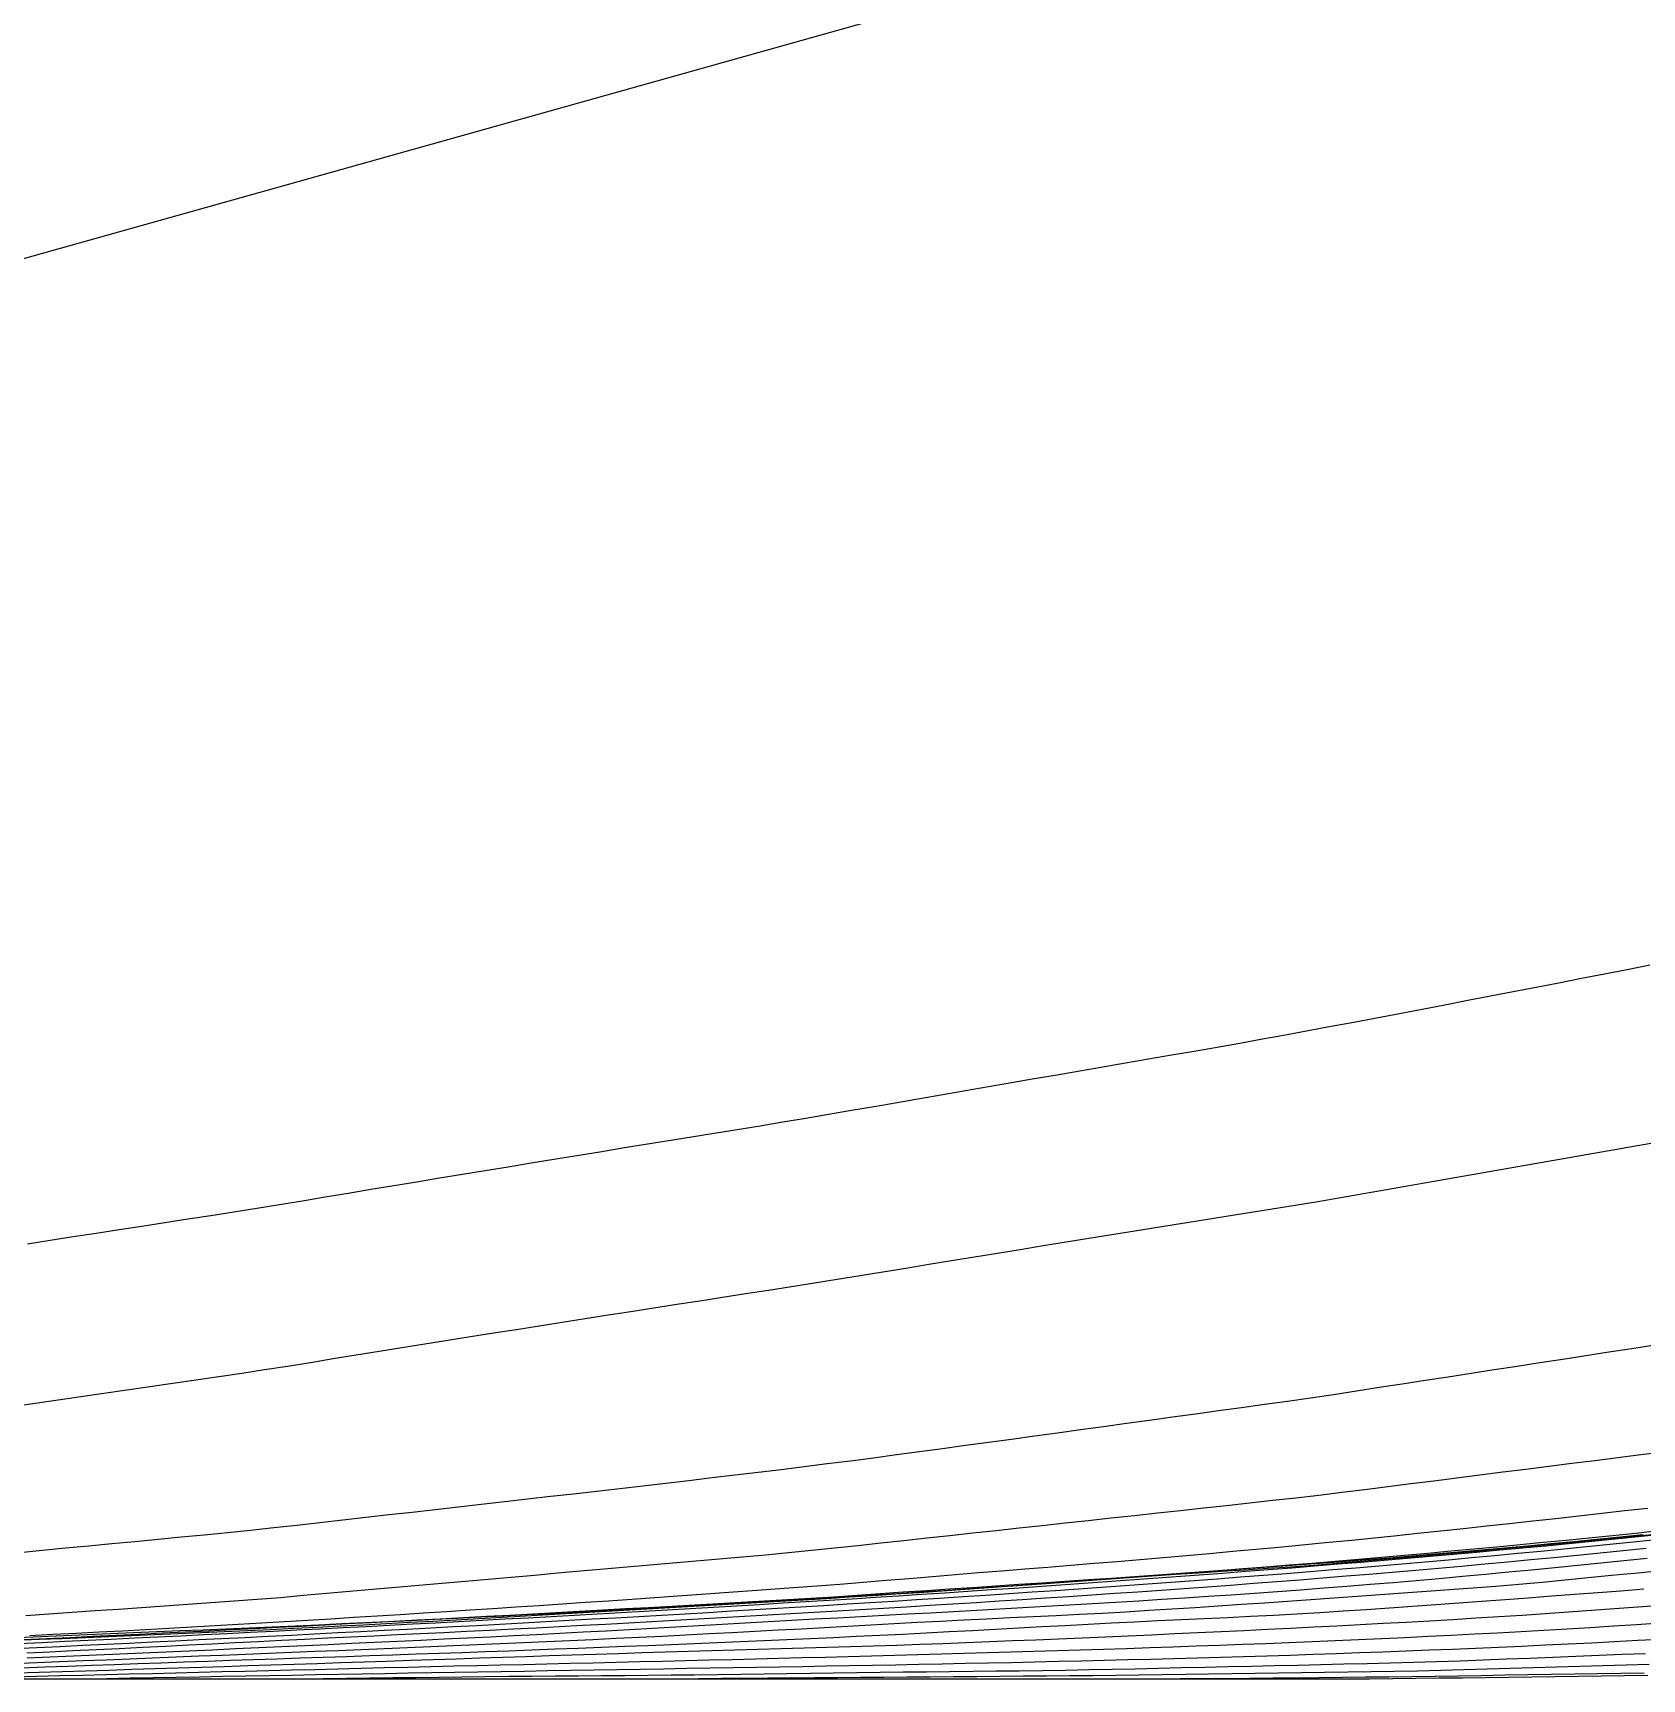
# Model space of a CAD drawing. Extents: x -4 to 218, y -16 to 16.
# Drawn here: x 176.49 to 183.43, y -15.92 to -8.82 of the extents above; entities that cross this region are included whole.
import ezdxf

# ---------------------------------------------------------------- set-up
doc = ezdxf.new("R2010")
doc.units = 0
doc.header["$MEASUREMENT"] = 0
doc.layers.add('Waterlines', color=7, linetype='Continuous')

msp = doc.modelspace()

# ---------------------------------------------------------------- linework, layer by layer
at = {"layer": 'Waterlines', "color": 135}
for points in [[(161.77084, -13.91014), (205.22366, -1.72699)], [(183.46123, -12.84297), (183.36313, -12.86224), (183.26498, -12.88144), (183.16684, -12.9006), (183.06868, -12.9197), (182.9705, -12.93875), (182.8723, -12.95775), (182.77415, -12.9767), (182.67596, -12.9956), (182.57771, -13.01446), (182.47954, -13.03324), (182.38129, -13.05198), (182.28304, -13.07064), (182.18472, -13.08922), (182.08638, -13.10769), (181.98807, -13.126), (181.88974, -13.14413), (181.79131, -13.16205), (181.69324, -13.17963), (181.59483, -13.19699), (181.4962, -13.21416), (181.39764, -13.23115), (181.299, -13.24809), (181.20045, -13.26504), (181.10196, -13.28204), (181.00331, -13.29911), (180.90474, -13.3162), (180.80627, -13.33329), (180.70769, -13.35041), (180.60912, -13.36753), (180.51057, -13.38463), (180.41211, -13.40172), (180.31358, -13.41879), (180.21504, -13.43584), (180.11659, -13.45283), (180.01797, -13.46978), (179.91942, -13.48664), (179.82094, -13.50333), (179.72246, -13.51979), (179.62384, -13.53601), (179.52513, -13.55201), (179.42638, -13.56792), (179.32753, -13.58387), (179.22868, -13.59989), (179.12993, -13.61595), (179.03117, -13.63204), (178.93245, -13.64815), (178.83371, -13.6643), (178.73509, -13.68044), (178.63637, -13.69662), (178.53766, -13.71281), (178.43903, -13.72901), (178.34027, -13.74525), (178.24162, -13.76149), (178.14297, -13.77775), (178.04445, -13.79402), (177.94576, -13.81034), (177.84712, -13.8267), (177.74867, -13.84308), (177.65015, -13.8596), (177.55154, -13.87613), (177.45299, -13.89216), (177.35396, -13.90771), (177.2549, -13.92303), (177.15602, -13.93824), (177.05717, -13.95341), (176.95834, -13.96858), (176.85942, -13.98379), (176.76065, -13.99902), (176.66171, -14.01433), (176.56294, -14.02968), (176.46417, -14.0451)], [(183.50716, -13.60408), (183.40868, -13.62143), (183.31017, -13.63875), (183.21172, -13.65605), (183.1132, -13.67334), (183.01466, -13.69062), (182.91615, -13.70789), (182.81763, -13.72516), (182.71915, -13.74241), (182.62057, -13.75967), (182.52211, -13.77692), (182.4236, -13.79417), (182.3251, -13.81142), (182.22673, -13.82866), (182.12857, -13.84591), (182.03, -13.86281), (181.9312, -13.87869), (181.83217, -13.89457), (181.73334, -13.91041), (181.63461, -13.92624), (181.53581, -13.94208), (181.4371, -13.95791), (181.33832, -13.97376), (181.23958, -13.98962), (181.14087, -14.00548), (181.04213, -14.02137), (180.94337, -14.03727), (180.84465, -14.05319), (180.74594, -14.06913), (180.64719, -14.08512), (180.54845, -14.10115), (180.44987, -14.11722), (180.35129, -14.13336), (180.25264, -14.14958), (180.15401, -14.16584), (180.05539, -14.18207), (179.95663, -14.19817), (179.85796, -14.214), (179.75911, -14.22955), (179.66037, -14.24487), (179.5614, -14.26012), (179.46242, -14.27533), (179.36365, -14.29051), (179.26472, -14.30575), (179.16592, -14.32103), (179.06705, -14.3364), (178.96831, -14.35181), (178.86946, -14.3673), (178.77063, -14.38282), (178.67183, -14.39839), (178.57304, -14.41399), (178.47426, -14.42964), (178.3755, -14.44531), (178.27678, -14.46102), (178.17802, -14.47677), (178.07944, -14.49255), (177.98064, -14.50841), (177.88194, -14.52433), (177.78334, -14.5403), (177.68474, -14.55628), (177.58597, -14.57215), (177.48705, -14.58775), (177.38831, -14.6029), (177.2892, -14.61773), (177.19034, -14.63229), (177.09143, -14.64668), (176.99229, -14.66099), (176.8934, -14.67521), (176.7943, -14.68942), (176.69519, -14.70363), (176.59633, -14.71781), (176.49725, -14.73202), (176.3983, -14.74621)], [(183.48256, -14.48097), (183.38332, -14.49624), (183.28429, -14.51146), (183.18529, -14.5267), (183.08635, -14.54195), (182.98727, -14.55723), (182.88835, -14.57249), (182.78935, -14.58776), (182.69038, -14.60303), (182.59142, -14.61829), (182.49237, -14.63355), (182.39342, -14.64878), (182.29453, -14.66398), (182.19556, -14.67916), (182.09683, -14.69423), (181.99792, -14.70916), (181.89879, -14.72351), (181.79944, -14.73721), (181.70015, -14.75084), (181.60075, -14.7645), (181.50146, -14.77814), (181.40225, -14.79176), (181.30304, -14.80539), (181.20381, -14.81901), (181.1046, -14.83262), (181.00537, -14.84622), (180.90622, -14.85981), (180.80695, -14.8734), (180.70767, -14.88697), (180.60849, -14.90051), (180.50925, -14.91404), (180.41016, -14.92751), (180.31093, -14.94094), (180.2117, -14.95427), (180.11256, -14.96742), (180.01338, -14.98034), (179.91389, -14.99299), (179.81439, -15.00539), (179.715, -15.01759), (179.61554, -15.02963), (179.5161, -15.04153), (179.41663, -15.05331), (179.31703, -15.06501), (179.21762, -15.07661), (179.11815, -15.08814), (179.01855, -15.09964), (178.9191, -15.11106), (178.81956, -15.12245), (178.72005, -15.1338), (178.62054, -15.14513), (178.52104, -15.15643), (178.42155, -15.16771), (178.3221, -15.17898), (178.22253, -15.19024), (178.12299, -15.20149), (178.0235, -15.21273), (177.92393, -15.22396), (177.82442, -15.23519), (177.72499, -15.2464), (177.62581, -15.2576), (177.52634, -15.26885), (177.427, -15.27983), (177.32689, -15.28961), (177.22708, -15.29925), (177.12735, -15.30885), (177.02766, -15.31841), (176.92795, -15.32795), (176.82832, -15.33747), (176.72853, -15.34698), (176.62891, -15.35647), (176.52917, -15.36595), (176.42953, -15.37541)], [(183.52168, -14.94141), (183.42238, -14.95406), (183.32318, -14.96663), (183.22397, -14.97915), (183.12477, -14.99163), (183.02553, -15.00409), (182.92628, -15.01654), (182.82709, -15.029), (182.72783, -15.04149), (182.62877, -15.05402), (182.52966, -15.06662), (182.43048, -15.07928), (182.33121, -15.09189), (182.23189, -15.10434), (182.13264, -15.11651), (182.03351, -15.12831), (181.93394, -15.13984), (181.83467, -15.1511), (181.73517, -15.16221), (181.6357, -15.17319), (181.5363, -15.18408), (181.4368, -15.1949), (181.33748, -15.20568), (181.23801, -15.21644), (181.13858, -15.22719), (181.03912, -15.23794), (180.9397, -15.2487), (180.84021, -15.25947), (180.74081, -15.27024), (180.6414, -15.28101), (180.54199, -15.29177), (180.44258, -15.30252), (180.34312, -15.31326), (180.24373, -15.32397), (180.14427, -15.33466), (180.04501, -15.34527), (179.9455, -15.35584), (179.84618, -15.36624), (179.74675, -15.37625), (179.64729, -15.38551), (179.54742, -15.39438), (179.44762, -15.40313), (179.34798, -15.41187), (179.24834, -15.42061), (179.14871, -15.42935), (179.04906, -15.4381), (178.94943, -15.44685), (178.84975, -15.4556), (178.75018, -15.46435), (178.65048, -15.47311), (178.5509, -15.48186), (178.45131, -15.49061), (178.35167, -15.49937), (178.25203, -15.50812), (178.15236, -15.51689), (178.0527, -15.52565), (177.95306, -15.53442), (177.85347, -15.54318), (177.75391, -15.55195), (177.65446, -15.56072), (177.5553, -15.56949), (177.45529, -15.57727), (177.3553, -15.58444), (177.25555, -15.59156), (177.15573, -15.59865), (177.05603, -15.60569), (176.95624, -15.61271), (176.85643, -15.6197), (176.75659, -15.62666), (176.65692, -15.63358), (176.55711, -15.64047), (176.45731, -15.64733)], [(183.45322, -15.18455), (183.35365, -15.19567), (183.25421, -15.20681), (183.1548, -15.21792), (183.0553, -15.22899), (182.9559, -15.23998), (182.85645, -15.25088), (182.75705, -15.26168), (182.65762, -15.27238), (182.55818, -15.28295), (182.45869, -15.2934), (182.35921, -15.3037), (182.25969, -15.31384), (182.16017, -15.32382), (182.06062, -15.33361), (181.96109, -15.3432), (181.86153, -15.3526), (181.76193, -15.36182), (181.6624, -15.37088), (181.56273, -15.3798), (181.46313, -15.38857), (181.36343, -15.39721), (181.26382, -15.40574), (181.16418, -15.41415), (181.0645, -15.42247), (180.96478, -15.4307), (180.86511, -15.43885), (180.76544, -15.44694), (180.66579, -15.45498), (180.56622, -15.46299), (180.46658, -15.47103), (180.36684, -15.47915), (180.2674, -15.48744), (180.16762, -15.49589), (180.06796, -15.50425), (179.96837, -15.51229), (179.86844, -15.52003), (179.76859, -15.52752), (179.66884, -15.53483), (179.56902, -15.54204), (179.46927, -15.54916), (179.36949, -15.5562), (179.26976, -15.56318), (179.16997, -15.57009), (179.07021, -15.57696), (178.97041, -15.58378), (178.87062, -15.59054), (178.7708, -15.59727), (178.67104, -15.60394), (178.5712, -15.61057), (178.47144, -15.61715), (178.37167, -15.62368), (178.2718, -15.63017), (178.17204, -15.6366), (178.07224, -15.64297), (177.97237, -15.64929), (177.87262, -15.65554), (177.77275, -15.66173), (177.67296, -15.66783), (177.57314, -15.67385), (177.47324, -15.67977), (177.37341, -15.68559), (177.27364, -15.6913), (177.17374, -15.69692), (177.07387, -15.70244), (176.97394, -15.70787), (176.87411, -15.71321), (176.77412, -15.71846), (176.67432, -15.72365), (176.57431, -15.72878), (176.47433, -15.73389)], [(183.48811, -15.3203), (183.3886, -15.33057), (183.28917, -15.34067), (183.18967, -15.35063), (183.09015, -15.36042), (182.99059, -15.37006), (182.89102, -15.37955), (182.79141, -15.38888), (182.69186, -15.39804), (182.59225, -15.40706), (182.49263, -15.41593), (182.39299, -15.42464), (182.29338, -15.4332), (182.19373, -15.4416), (182.09404, -15.44987), (181.99438, -15.45799), (181.89471, -15.46597), (181.795, -15.47383), (181.69528, -15.48156), (181.59557, -15.48918), (181.49585, -15.49667), (181.39609, -15.50406), (181.29633, -15.51134), (181.19659, -15.51851), (181.09689, -15.52558), (180.9971, -15.53257), (180.89737, -15.53946), (180.79755, -15.54627), (180.69778, -15.55299), (180.59801, -15.55963), (180.4982, -15.5662), (180.39839, -15.57269), (180.29858, -15.57912), (180.19884, -15.58548), (180.09904, -15.59178), (179.99924, -15.59801), (179.89944, -15.60418), (179.79959, -15.61028), (179.69974, -15.61634), (179.59993, -15.62232), (179.50011, -15.62826), (179.40028, -15.63414), (179.30046, -15.63996), (179.20064, -15.64573), (179.10078, -15.65144), (179.0009, -15.65711), (178.90105, -15.66273), (178.80124, -15.6683), (178.70126, -15.67383), (178.60152, -15.6793), (178.50166, -15.68473), (178.40179, -15.69012), (178.30199, -15.69546), (178.20206, -15.70076), (178.1022, -15.70603), (178.00232, -15.71125), (177.90244, -15.71644), (177.80257, -15.72158), (177.7027, -15.7267), (177.6028, -15.73178), (177.50302, -15.73681), (177.40312, -15.74183), (177.30322, -15.74681), (177.20331, -15.75176), (177.10347, -15.75668), (177.00352, -15.76158), (176.90366, -15.76645), (176.80377, -15.77129), (176.7039, -15.7761), (176.60405, -15.78089), (176.50412, -15.78567), (176.40427, -15.79042)], [(183.49847, -15.28191), (183.39905, -15.29232), (183.29953, -15.30255), (183.20003, -15.3126), (183.10052, -15.32248), (183.00102, -15.3322), (182.90146, -15.34177), (182.80188, -15.35119), (182.7023, -15.36047), (182.60275, -15.3696), (182.50311, -15.37859), (182.40347, -15.38745), (182.30388, -15.39616), (182.20418, -15.40475), (182.10458, -15.41318), (182.0049, -15.42149), (181.90524, -15.42966), (181.80557, -15.43771), (181.70587, -15.44565), (181.60614, -15.45349), (181.50647, -15.46122), (181.40674, -15.46886), (181.30704, -15.47642), (181.20734, -15.48389), (181.1076, -15.49128), (181.0078, -15.49861), (180.90808, -15.50585), (180.80832, -15.51302), (180.70856, -15.52012), (180.60881, -15.52715), (180.50906, -15.53411), (180.40924, -15.541), (180.30951, -15.54781), (180.20973, -15.55455), (180.10989, -15.56121), (180.01007, -15.56777), (179.91013, -15.57423), (179.81032, -15.58051), (179.71027, -15.58654), (179.61037, -15.59227), (179.51132, -15.59783), (179.41129, -15.60351), (179.31142, -15.60925), (179.21155, -15.61501), (179.11165, -15.62077), (179.01184, -15.62652), (178.91197, -15.63225), (178.81215, -15.63795), (178.7123, -15.64363), (178.61244, -15.64927), (178.51262, -15.65487), (178.4127, -15.66043), (178.31284, -15.66593), (178.21301, -15.67138), (178.11313, -15.67678), (178.01329, -15.68211), (177.91336, -15.68736), (177.81355, -15.69253), (177.71362, -15.69761), (177.61374, -15.70257), (177.51378, -15.70742), (177.41393, -15.71214), (177.31409, -15.71675), (177.21417, -15.72124), (177.11426, -15.72563), (177.01443, -15.72991), (176.91457, -15.7341), (176.81451, -15.73821), (176.71458, -15.74225), (176.61472, -15.74623), (176.51486, -15.75018), (176.41473, -15.75412)], [(183.50665, -15.29493), (183.4071, -15.3046), (183.30751, -15.31419), (183.20801, -15.3237), (183.10844, -15.33314), (183.00888, -15.3425), (182.90933, -15.35177), (182.80974, -15.36097), (182.71016, -15.37009), (182.61053, -15.37911), (182.51093, -15.38802), (182.41124, -15.39682), (182.31165, -15.40546), (182.21187, -15.41394), (182.11244, -15.42215), (182.0128, -15.43002), (181.91339, -15.43734), (181.81358, -15.4441), (181.71368, -15.45042), (181.61394, -15.45673), (181.51399, -15.46333), (181.41415, -15.47017), (181.31441, -15.47714), (181.21449, -15.48418), (181.11479, -15.49121), (181.01494, -15.49825), (180.91518, -15.50526), (180.81544, -15.51222), (180.71559, -15.51913), (180.61589, -15.52597), (180.51611, -15.53273), (180.41629, -15.53943), (180.31654, -15.54603), (180.21675, -15.55254), (180.1169, -15.55896), (180.01711, -15.56526), (179.9173, -15.57147), (179.81752, -15.57755), (179.71762, -15.58354), (179.61783, -15.58941), (179.51802, -15.5952), (179.41808, -15.60091), (179.31831, -15.60652), (179.21843, -15.61206), (179.11853, -15.61754), (179.01874, -15.62293), (178.91884, -15.62826), (178.81898, -15.63353), (178.71913, -15.63873), (178.61923, -15.64388), (178.51935, -15.64896), (178.41949, -15.65399), (178.31956, -15.65895), (178.2197, -15.66386), (178.11972, -15.66871), (178.01987, -15.67349), (177.91994, -15.67821), (177.82011, -15.68286), (177.72015, -15.68744), (177.62006, -15.69195), (177.52025, -15.69633), (177.42015, -15.70061), (177.32025, -15.70474), (177.22023, -15.70876), (177.12093, -15.71269), (177.02101, -15.71668), (176.92102, -15.7208), (176.82117, -15.72506), (176.72128, -15.72943), (176.62123, -15.73386), (176.52138, -15.73831), (176.42137, -15.74277)], [(183.51015, -15.29759), (183.41074, -15.3078), (183.31123, -15.31782), (183.21167, -15.32765), (183.1122, -15.33729), (183.01257, -15.34677), (182.91302, -15.35608), (182.81346, -15.36524), (182.71381, -15.37426), (182.61424, -15.38312), (182.51457, -15.39185), (182.41495, -15.40045), (182.31529, -15.40892), (182.21562, -15.41726), (182.116, -15.42548), (182.01633, -15.43359), (181.91664, -15.44158), (181.81694, -15.44946), (181.71722, -15.45723), (181.61752, -15.46489), (181.51784, -15.47245), (181.41806, -15.47991), (181.31839, -15.48726), (181.21866, -15.49453), (181.11891, -15.50169), (181.0191, -15.50877), (180.91933, -15.51577), (180.81955, -15.52267), (180.7198, -15.52949), (180.62004, -15.53623), (180.52029, -15.54288), (180.42047, -15.54947), (180.32065, -15.55598), (180.22087, -15.56242), (180.12103, -15.56879), (180.02121, -15.5751), (179.92145, -15.58134), (179.82164, -15.58751), (179.72183, -15.59363), (179.62195, -15.59968), (179.5222, -15.60567), (179.42238, -15.6116), (179.32253, -15.61748), (179.22266, -15.6233), (179.12288, -15.62906), (179.02296, -15.63478), (178.92313, -15.64044), (178.82327, -15.64605), (178.72346, -15.65161), (178.62361, -15.65712), (178.52373, -15.66259), (178.42392, -15.668), (178.32402, -15.67338), (178.22418, -15.67871), (178.12431, -15.68399), (178.02443, -15.68923), (177.92456, -15.69444), (177.82469, -15.6996), (177.72478, -15.70472), (177.62491, -15.7098), (177.52504, -15.71485), (177.42517, -15.71986), (177.32527, -15.72484), (177.22542, -15.72978), (177.12555, -15.7347), (177.02563, -15.73958), (176.92575, -15.74443), (176.82585, -15.74925), (176.72601, -15.75405), (176.62602, -15.75882), (176.5262, -15.76356), (176.42628, -15.76828)], [(183.43182, -15.29904), (183.3324, -15.30904), (183.23291, -15.31885), (183.13329, -15.32848), (183.03378, -15.33791), (182.93417, -15.34714), (182.83456, -15.35618), (182.73488, -15.36503), (182.63533, -15.37368), (182.53564, -15.38215), (182.43599, -15.39044), (182.33632, -15.39856), (182.23665, -15.40651), (182.13693, -15.4143), (182.03723, -15.42194), (181.93748, -15.42944), (181.83775, -15.43682), (181.73801, -15.4441), (181.63828, -15.45128), (181.53853, -15.45838), (181.4388, -15.4654), (181.33896, -15.47236), (181.23921, -15.47925), (181.13945, -15.48609), (181.0397, -15.49288), (180.93994, -15.49962), (180.84012, -15.50632), (180.74036, -15.51299), (180.64055, -15.51963), (180.5407, -15.52625), (180.44087, -15.53286), (180.34106, -15.53948), (180.24115, -15.54616), (180.14212, -15.553), (180.04253, -15.5602), (179.94234, -15.56659), (179.8425, -15.5726), (179.74252, -15.57849), (179.64264, -15.5843), (179.54282, -15.59004), (179.44289, -15.59574), (179.34306, -15.60139), (179.24319, -15.60701), (179.14334, -15.61261), (179.04352, -15.61817), (178.94368, -15.6237), (178.84383, -15.62921), (178.74394, -15.63469), (178.64413, -15.64014), (178.54425, -15.64557), (178.4444, -15.65098), (178.34453, -15.65635), (178.24466, -15.6617), (178.14476, -15.66702), (178.04489, -15.67231), (177.94499, -15.67757), (177.84514, -15.68279), (177.74529, -15.68797), (177.6454, -15.69312), (177.54559, -15.69821), (177.44569, -15.70327), (177.34586, -15.70828), (177.24594, -15.71325), (177.14606, -15.71816), (177.04613, -15.72304), (176.94627, -15.72786), (176.84636, -15.73264), (176.74643, -15.73737), (176.6465, -15.74205), (176.5466, -15.74669), (176.44669, -15.75128)], [(183.44568, -15.35767), (183.34622, -15.36786), (183.2467, -15.37788), (183.14722, -15.38774), (183.04765, -15.39743), (182.9482, -15.40695), (182.84865, -15.41631), (182.74904, -15.42552), (182.64946, -15.43456), (182.54984, -15.44344), (182.45027, -15.45216), (182.35056, -15.46072), (182.25092, -15.46912), (182.15129, -15.47736), (182.05159, -15.48545), (181.95186, -15.49339), (181.85222, -15.50116), (181.75244, -15.50881), (181.65273, -15.5163), (181.55298, -15.52366), (181.45326, -15.53089), (181.35349, -15.538), (181.25377, -15.54498), (181.15399, -15.55186), (181.05417, -15.55863), (180.95442, -15.56529), (180.85461, -15.57186), (180.75484, -15.57834), (180.65509, -15.58473), (180.55525, -15.59105), (180.45546, -15.5973), (180.35564, -15.60348), (180.25583, -15.6096), (180.15604, -15.61566), (180.05618, -15.62167), (179.95634, -15.62762), (179.85652, -15.63352), (179.75668, -15.63938), (179.65681, -15.64519), (179.55701, -15.65095), (179.45723, -15.65667), (179.35732, -15.66234), (179.25748, -15.66797), (179.15756, -15.67355), (179.0578, -15.67908), (178.95792, -15.68456), (178.85809, -15.68998), (178.75822, -15.69534), (178.65829, -15.70063), (178.55858, -15.70583), (178.45882, -15.71093), (178.35901, -15.71591), (178.25912, -15.72078), (178.15923, -15.72556), (178.05936, -15.73028), (177.95943, -15.73501), (177.85966, -15.73979), (177.75957, -15.74466), (177.65977, -15.74957), (177.55978, -15.75452), (177.45996, -15.75949), (177.36, -15.76447), (177.26006, -15.76946), (177.16025, -15.77444), (177.06032, -15.77941), (176.96043, -15.78437), (176.86057, -15.78931), (176.76068, -15.79423), (176.66077, -15.79912), (176.56094, -15.80399), (176.46106, -15.80882)], [(183.49417, -15.45497), (183.39461, -15.46455), (183.29517, -15.47415), (183.19591, -15.48393), (183.09656, -15.49445), (182.99693, -15.5043), (182.89691, -15.51266), (182.7971, -15.52053), (182.69737, -15.52818), (182.59758, -15.53568), (182.49779, -15.54308), (182.39804, -15.55038), (182.29831, -15.5576), (182.19853, -15.56474), (182.09874, -15.57182), (181.99898, -15.57882), (181.89919, -15.58575), (181.79942, -15.5926), (181.69963, -15.59937), (181.59979, -15.60605), (181.50003, -15.61261), (181.40016, -15.61904), (181.3004, -15.62529), (181.20059, -15.63132), (181.10094, -15.63703), (181.00107, -15.6424), (180.90115, -15.64742), (180.80122, -15.65213), (180.7014, -15.6567), (180.60143, -15.66137), (180.50134, -15.66631), (180.4015, -15.67151), (180.30153, -15.6769), (180.20174, -15.68238), (180.10181, -15.68792), (180.00204, -15.69346), (179.90208, -15.69901), (179.80215, -15.70453), (179.70226, -15.71), (179.60242, -15.7154), (179.50249, -15.72073), (179.40257, -15.72596), (179.30272, -15.73109), (179.20284, -15.73611), (179.10298, -15.741), (179.00296, -15.74581), (178.90311, -15.7505), (178.80312, -15.75512), (178.70323, -15.75965), (178.6033, -15.76411), (178.50342, -15.76851), (178.40347, -15.77284), (178.30353, -15.77713), (178.2036, -15.78136), (178.10365, -15.78555), (178.00374, -15.78971), (177.90378, -15.79383), (177.80383, -15.79793), (177.70389, -15.802), (177.60397, -15.80605), (177.50398, -15.81009), (177.40408, -15.81412), (177.30412, -15.81814), (177.20419, -15.82216), (177.10428, -15.82619), (177.0043, -15.83021), (176.90437, -15.83425), (176.80438, -15.8383), (176.70445, -15.84235), (176.60455, -15.84641), (176.50461, -15.85048), (176.40465, -15.85455)], [(183.44905, -15.39992), (183.34955, -15.41027), (183.25008, -15.42052), (183.15057, -15.43064), (183.05106, -15.44063), (182.95154, -15.45046), (182.85207, -15.4601), (182.75246, -15.46955), (182.65291, -15.47877), (182.55328, -15.48774), (182.45361, -15.49646), (182.35403, -15.50493), (182.25433, -15.51318), (182.15468, -15.52118), (182.05495, -15.52896), (181.9552, -15.53653), (181.85548, -15.54388), (181.75577, -15.55102), (181.65598, -15.55799), (181.55624, -15.56476), (181.45647, -15.57136), (181.35666, -15.5778), (181.25682, -15.58409), (181.15698, -15.59024), (181.05714, -15.59626), (180.95732, -15.60216), (180.85757, -15.60795), (180.75768, -15.61366), (180.65784, -15.61928), (180.55795, -15.62483), (180.45819, -15.63031), (180.35835, -15.63575), (180.25851, -15.64114), (180.15858, -15.64651), (180.05876, -15.65186), (179.959, -15.6572), (179.85904, -15.66256), (179.75925, -15.66795), (179.65935, -15.67341), (179.55972, -15.67897), (179.45987, -15.68469), (179.35997, -15.69053), (179.26022, -15.69641), (179.16037, -15.70223), (179.06038, -15.70793), (178.96056, -15.71345), (178.86069, -15.71879), (178.76067, -15.72399), (178.66081, -15.72907), (178.56087, -15.73405), (178.46098, -15.73897), (178.36113, -15.74382), (178.2612, -15.74863), (178.16136, -15.7534), (178.06145, -15.75812), (177.96158, -15.76282), (177.86163, -15.76748), (177.76178, -15.77212), (177.66188, -15.77674), (177.56203, -15.78133), (177.46211, -15.78591), (177.36218, -15.79047), (177.26225, -15.79501), (177.16238, -15.79953), (177.06244, -15.80404), (176.96257, -15.80854), (176.86258, -15.81303), (176.76265, -15.8175), (176.66289, -15.82196), (176.56293, -15.82642), (176.463, -15.83086)], [(183.4359, -15.53293), (183.3362, -15.54086), (183.2364, -15.54855), (183.13652, -15.55609), (183.03682, -15.56354), (182.93692, -15.57102), (182.8372, -15.57848), (182.73732, -15.58591), (182.63748, -15.59328), (182.53784, -15.60055), (182.43799, -15.60772), (182.33823, -15.61473), (182.2384, -15.62155), (182.13844, -15.62815), (182.03864, -15.63444), (181.93887, -15.64035), (181.83888, -15.64584), (181.73903, -15.65093), (181.63916, -15.65573), (181.53902, -15.66037), (181.43924, -15.66496), (181.33917, -15.66965), (181.23914, -15.67455), (181.13928, -15.67965), (181.0392, -15.68493), (180.93921, -15.69029), (180.83936, -15.69569), (180.73938, -15.70111), (180.63948, -15.7065), (180.53949, -15.71184), (180.43954, -15.71712), (180.3396, -15.72233), (180.23969, -15.72744), (180.13977, -15.73245), (180.03981, -15.73736), (179.93988, -15.74216), (179.8399, -15.74684), (179.73994, -15.75141), (179.63995, -15.75585), (179.53995, -15.76019), (179.43999, -15.76442), (179.34001, -15.76856), (179.24004, -15.77262), (179.14001, -15.77662), (179.04007, -15.78054), (178.94009, -15.78441), (178.84007, -15.78822), (178.74011, -15.79198), (178.64006, -15.79569), (178.54007, -15.79935), (178.44005, -15.80298), (178.34006, -15.80656), (178.24011, -15.8101), (178.14011, -15.81361), (178.04007, -15.81709), (177.93999, -15.82054), (177.84007, -15.82395), (177.73988, -15.82734), (177.63992, -15.8307), (177.5399, -15.83403), (177.4398, -15.83736), (177.33961, -15.84069), (177.24045, -15.84406), (177.14053, -15.84757), (177.04028, -15.85119), (176.94035, -15.85485), (176.84007, -15.85853), (176.7401, -15.86223), (176.64006, -15.86593), (176.54002, -15.86964), (176.44003, -15.87336)], [(183.50885, -15.60259), (183.40916, -15.61042), (183.30942, -15.61798), (183.20966, -15.62528), (183.10986, -15.63233), (183.01012, -15.63914), (182.91029, -15.64573), (182.81052, -15.65211), (182.71072, -15.65829), (182.61086, -15.6643), (182.51103, -15.67013), (182.41119, -15.6758), (182.31128, -15.68132), (182.21144, -15.68671), (182.11156, -15.69197), (182.01173, -15.6971), (181.91183, -15.70213), (181.81195, -15.70706), (181.71205, -15.7119), (181.61218, -15.71665), (181.51231, -15.72132), (181.41235, -15.72591), (181.31256, -15.73043), (181.21268, -15.73487), (181.11282, -15.73925), (181.01283, -15.74357), (180.91299, -15.74781), (180.81319, -15.75199), (180.71323, -15.75611), (180.61324, -15.76015), (180.51343, -15.76406), (180.41356, -15.76784), (180.31346, -15.77146), (180.21347, -15.77491), (180.11365, -15.77818), (180.01358, -15.78132), (179.9138, -15.78435), (179.81371, -15.78732), (179.71368, -15.79024), (179.61366, -15.79314), (179.51369, -15.79604), (179.41385, -15.79894), (179.31389, -15.80188), (179.21394, -15.80486), (179.11397, -15.80789), (179.01398, -15.811), (178.91403, -15.81418), (178.81404, -15.81741), (178.71408, -15.82069), (178.61414, -15.82401), (178.51416, -15.82736), (178.41417, -15.83072), (178.31421, -15.83409), (178.21439, -15.83746), (178.11438, -15.84082), (178.01434, -15.84417), (177.91441, -15.8475), (177.81448, -15.85079), (177.71449, -15.85407), (177.6145, -15.85731), (177.51453, -15.86054), (177.41461, -15.86374), (177.31459, -15.86693), (177.21466, -15.87009), (177.11473, -15.87325), (177.01471, -15.87639), (176.91481, -15.87952), (176.81485, -15.88264), (176.71486, -15.88574), (176.61493, -15.88884), (176.51495, -15.89194), (176.41502, -15.89503)], [(183.50377, -15.67932), (183.40388, -15.68599), (183.304, -15.69247), (183.20412, -15.69875), (183.10423, -15.70483), (183.00429, -15.71071), (182.9044, -15.7164), (182.80446, -15.72189), (182.70448, -15.7272), (182.60457, -15.73233), (182.50462, -15.73729), (182.40471, -15.74208), (182.30475, -15.74673), (182.20473, -15.75122), (182.10478, -15.75557), (182.00481, -15.75978), (181.90479, -15.76387), (181.80476, -15.76783), (181.70476, -15.77168), (181.60478, -15.77541), (181.50471, -15.77905), (181.40472, -15.78258), (181.30467, -15.78602), (181.20468, -15.78937), (181.10487, -15.79263), (181.00478, -15.79582), (180.90475, -15.79893), (180.80472, -15.80197), (180.70465, -15.80494), (180.60461, -15.80785), (180.50453, -15.8107), (180.40451, -15.81349), (180.30443, -15.81623), (180.20444, -15.81892), (180.10439, -15.82157), (180.0043, -15.82418), (179.90425, -15.82675), (179.80424, -15.82929), (179.70427, -15.8318), (179.60419, -15.83428), (179.5042, -15.83673), (179.40417, -15.83916), (179.30409, -15.84158), (179.20406, -15.84398), (179.10399, -15.84637), (179.00391, -15.84875), (178.9039, -15.85111), (178.80386, -15.85348), (178.7038, -15.85584), (178.60376, -15.8582), (178.50369, -15.86056), (178.40372, -15.86293), (178.30365, -15.8653), (178.20366, -15.86768), (178.10358, -15.87008), (178.00356, -15.87248), (177.90352, -15.8749), (177.80348, -15.87732), (177.70346, -15.87976), (177.60335, -15.88221), (177.50334, -15.88466), (177.40331, -15.88712), (177.30324, -15.88959), (177.2032, -15.89207), (177.10315, -15.89455), (177.00304, -15.89704), (176.90306, -15.89953), (176.80301, -15.90203), (176.70299, -15.90453), (176.60294, -15.90703), (176.50291, -15.90954), (176.40288, -15.91205)], [(183.50958, -15.74917), (183.40967, -15.75455), (183.30949, -15.75979), (183.20973, -15.76486), (183.10974, -15.76977), (183.00977, -15.77454), (182.90979, -15.77917), (182.80981, -15.78365), (182.70978, -15.78799), (182.60976, -15.79219), (182.5098, -15.79625), (182.40973, -15.80019), (182.30975, -15.80399), (182.20969, -15.80767), (182.10965, -15.81122), (182.00958, -15.81465), (181.90958, -15.81796), (181.80956, -15.82115), (181.70949, -15.82422), (181.60942, -15.82719), (181.50937, -15.83005), (181.40932, -15.8328), (181.30925, -15.83546), (181.2092, -15.83802), (181.10918, -15.8405), (181.00909, -15.84289), (180.90904, -15.84521), (180.80894, -15.84746), (180.70888, -15.84963), (180.60884, -15.85174), (180.50877, -15.8538), (180.40865, -15.8558), (180.30859, -15.85775), (180.20866, -15.85965), (180.10855, -15.86152), (180.00851, -15.86334), (179.9084, -15.86514), (179.80832, -15.8669), (179.70822, -15.86863), (179.60815, -15.87035), (179.50807, -15.87204), (179.408, -15.87372), (179.30795, -15.87539), (179.20786, -15.87704), (179.10782, -15.87869), (179.00771, -15.88034), (178.90759, -15.88199), (178.80756, -15.88364), (178.70749, -15.88529), (178.60742, -15.88696), (178.50732, -15.88863), (178.40726, -15.89033), (178.30719, -15.89203), (178.20714, -15.89375), (178.10703, -15.89548), (178.00696, -15.89723), (177.90688, -15.89898), (177.80682, -15.90074), (177.70679, -15.90251), (177.60669, -15.90429), (177.50662, -15.90608), (177.40656, -15.90787), (177.30649, -15.90967), (177.20638, -15.91147), (177.10637, -15.91328), (177.0063, -15.91509), (176.90623, -15.9169), (176.80615, -15.91871), (176.71822, -15.92031), (176.70667, -15.92031), (176.60643, -15.92031), (176.50618, -15.92031), (176.40601, -15.92031)], [(183.44202, -15.81082), (183.34207, -15.815), (183.24216, -15.81912), (183.14215, -15.82318), (183.04233, -15.82718), (182.94235, -15.83114), (182.84251, -15.83506), (182.74245, -15.83892), (182.64255, -15.84258), (182.54259, -15.8459), (182.44258, -15.84887), (182.34244, -15.85157), (182.24216, -15.85412), (182.14215, -15.85655), (182.04202, -15.85891), (181.94215, -15.86121), (181.84204, -15.86349), (181.74202, -15.86574), (181.64206, -15.86798), (181.54192, -15.87023), (181.442, -15.87249), (181.3419, -15.87475), (181.242, -15.87696), (181.14183, -15.87907), (181.04187, -15.88102), (180.94183, -15.88276), (180.84167, -15.88427), (180.74153, -15.88557), (180.64163, -15.88672), (180.54146, -15.88779), (180.44135, -15.88881), (180.34128, -15.88982), (180.24118, -15.89088), (180.14125, -15.89199), (180.04117, -15.89321), (179.94106, -15.89452), (179.84102, -15.89591), (179.74098, -15.89733), (179.64096, -15.89876), (179.54073, -15.90018), (179.4407, -15.90154), (179.34073, -15.90281), (179.2408, -15.90393), (179.14058, -15.90488), (179.04063, -15.90568), (178.94063, -15.90639), (178.84055, -15.90708), (178.74042, -15.90781), (178.64024, -15.90865), (178.54033, -15.90961), (178.44014, -15.91068), (178.33997, -15.91184), (178.2401, -15.91306), (178.13995, -15.91434), (178.03983, -15.91566), (177.9397, -15.91701), (177.83963, -15.91837), (177.73953, -15.91975), (177.69905, -15.92031), (177.63991, -15.92031), (177.53969, -15.92031), (177.43973, -15.92031), (177.33952, -15.92031), (177.23938, -15.92031), (177.13948, -15.92031), (177.03941, -15.92031), (176.93927, -15.92031), (176.83917, -15.92031), (176.7393, -15.92031), (176.63942, -15.92031), (176.53909, -15.92031), (176.43883, -15.92031)], [(183.43643, -15.89445), (183.33597, -15.89605), (183.23579, -15.89769), (183.1357, -15.89933), (183.03561, -15.90096), (182.93556, -15.90257), (182.83554, -15.90415), (182.73549, -15.9057), (182.63554, -15.90722), (182.53545, -15.9087), (182.43546, -15.91013), (182.33545, -15.9115), (182.23535, -15.91278), (182.13535, -15.91398), (182.03542, -15.91508), (181.9353, -15.91608), (181.83534, -15.91699), (181.73544, -15.91781), (181.63527, -15.91855), (181.53531, -15.91922), (181.43533, -15.91985), (181.36023, -15.92031), (181.33537, -15.92031), (181.23546, -15.92031), (181.13524, -15.92031), (181.03517, -15.92031), (180.93532, -15.92031), (180.83507, -15.92031), (180.73505, -15.92031), (180.63499, -15.92031), (180.53496, -15.92031), (180.43472, -15.92031), (180.33481, -15.92031), (180.23468, -15.92031), (180.13457, -15.92031), (180.03456, -15.92031), (179.93451, -15.92031), (179.83456, -15.92031), (179.73439, -15.92031), (179.63443, -15.92031), (179.53452, -15.92031), (179.43434, -15.92031), (179.3344, -15.92031), (179.23444, -15.92031), (179.1342, -15.92031), (179.03413, -15.92031), (178.93427, -15.92031), (178.83406, -15.92031), (178.73413, -15.92031), (178.63391, -15.92031), (178.53392, -15.92031), (178.43372, -15.92031), (178.33379, -15.92031), (178.23366, -15.92031), (178.13356, -15.92031), (178.03368, -15.92031), (177.93359, -15.92031), (177.83354, -15.92031), (177.73352, -15.92031), (177.6335, -15.92031), (177.53331, -15.92031), (177.43335, -15.92031), (177.33342, -15.92031), (177.23332, -15.92031), (177.13327, -15.92031), (177.03333, -15.92031), (176.93333, -15.92031), (176.83347, -15.92031), (176.73337, -15.92031), (176.63338, -15.92031), (176.53313, -15.92031), (176.43294, -15.92031)], [(183.45868, -15.85746), (183.35872, -15.86052), (183.25876, -15.86353), (183.15869, -15.8665), (183.05879, -15.86942), (182.95876, -15.87232), (182.85881, -15.87518), (182.75894, -15.87801), (182.65909, -15.88084), (182.55942, -15.88363), (182.45909, -15.88566), (182.35886, -15.88728), (182.25873, -15.88882), (182.15858, -15.89031), (182.05861, -15.89177), (181.95865, -15.89321), (181.85858, -15.89464), (181.7585, -15.89606), (181.65851, -15.89747), (181.55855, -15.89886), (181.45859, -15.90025), (181.35855, -15.90163), (181.25864, -15.903), (181.15884, -15.90434), (181.05884, -15.90561), (180.95877, -15.9067), (180.85851, -15.9076), (180.75842, -15.90842), (180.65828, -15.9092), (180.5582, -15.90996), (180.45821, -15.91071), (180.35812, -15.91146), (180.25819, -15.91219), (180.15814, -15.91293), (180.05809, -15.91367), (179.95795, -15.91441), (179.85797, -15.91516), (179.75816, -15.91593), (179.65807, -15.91672), (179.55806, -15.91752), (179.45801, -15.91835), (179.35793, -15.91919), (179.25807, -15.92004), (179.22667, -15.92031), (179.15775, -15.92031), (179.05766, -15.92031), (178.95766, -15.92031), (178.85768, -15.92031), (178.75781, -15.92031), (178.65778, -15.92031), (178.55766, -15.92031), (178.45781, -15.92031), (178.35785, -15.92031), (178.25771, -15.92031), (178.15762, -15.92031), (178.0574, -15.92031), (177.95735, -15.92031), (177.85716, -15.92031), (177.75725, -15.92031), (177.65714, -15.92031), (177.55711, -15.92031), (177.45711, -15.92031), (177.35712, -15.92031), (177.25697, -15.92031), (177.15714, -15.92031), (177.05708, -15.92031), (176.95718, -15.92031), (176.85728, -15.92031), (176.75717, -15.92031), (176.65721, -15.92031), (176.55704, -15.92031), (176.45677, -15.92031)], [(183.45253, -15.90427), (183.35254, -15.90592), (183.25255, -15.90752), (183.15254, -15.90907), (183.05267, -15.91055), (182.95258, -15.91196), (182.85263, -15.9133), (182.75253, -15.91457), (182.65259, -15.91578), (182.5527, -15.91692), (182.45253, -15.91801), (182.35257, -15.91906), (182.25262, -15.92009), (182.2307, -15.92031), (182.15283, -15.92031), (182.05276, -15.92031), (181.95261, -15.92031), (181.85249, -15.92031), (181.75259, -15.92031), (181.65254, -15.92031), (181.55235, -15.92031), (181.45236, -15.92031), (181.35237, -15.92031), (181.25235, -15.92031), (181.15228, -15.92031), (181.05246, -15.92031), (180.95235, -15.92031), (180.85234, -15.92031), (180.75233, -15.92031), (180.65236, -15.92031), (180.55215, -15.92031), (180.45227, -15.92031), (180.3522, -15.92031), (180.25224, -15.92031), (180.15221, -15.92031), (180.05231, -15.92031), (179.95203, -15.92031), (179.85199, -15.92031), (179.75198, -15.92031), (179.65204, -15.92031), (179.55188, -15.92031), (179.45178, -15.92031), (179.35184, -15.92031), (179.25177, -15.92031), (179.15172, -15.92031), (179.0517, -15.92031), (178.95172, -15.92031), (178.85164, -15.92031), (178.75166, -15.92031), (178.65176, -15.92031), (178.55186, -15.92031), (178.45172, -15.92031), (178.35187, -15.92031), (178.25177, -15.92031), (178.15172, -15.92031), (178.05173, -15.92031), (177.95178, -15.92031), (177.85184, -15.92031), (177.75174, -15.92031), (177.65184, -15.92031), (177.55179, -15.92031), (177.45168, -15.92031), (177.35168, -15.92031), (177.25145, -15.92031), (177.15154, -15.92031), (177.05142, -15.92031), (176.95137, -15.92031), (176.85129, -15.92031), (176.75131, -15.92031), (176.65134, -15.92031), (176.55136, -15.92031), (176.45148, -15.92031)]]:
    msp.add_lwpolyline(points, dxfattribs=at)

doc.saveas('drawing.dxf')
